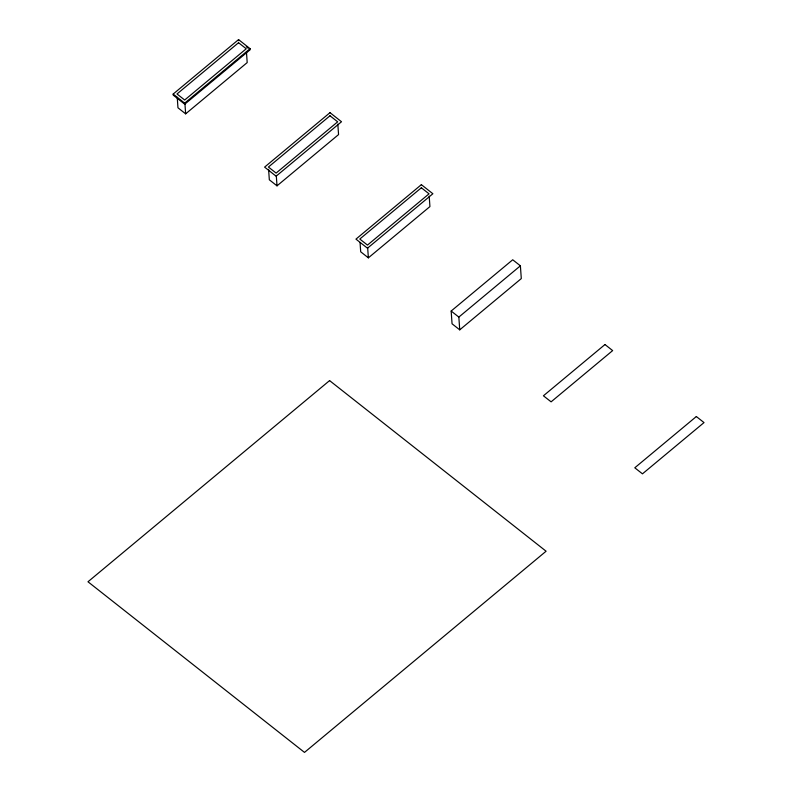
<?xml version="1.0" encoding="UTF-8"?>
<svg xmlns="http://www.w3.org/2000/svg" width="792" height="792" viewBox="0 0 792 792"><rect width="100%" height="100%" fill="white"/><g stroke="black" fill="none" stroke-linecap="round" stroke-linejoin="round"><path stroke-width="1.19" d="M173.161 94.06L238.56 39.6L250.074 48.678L250.153 49.738L184.744 104.198L173.23 95.119L173.161 94.06L184.675 103.138L184.744 104.198M184.675 103.138L250.074 48.678M177.24 97.357L177.962 107.791L185.645 113.84L247.193 62.588L246.47 52.143M268.597 169.349L269.329 179.794L277.012 185.843L338.56 134.581L337.828 124.146M360.043 242.51L360.697 251.797L368.369 257.845L429.927 206.583L429.195 196.149M451.163 311.038L512.721 259.776L520.394 265.825L521.294 278.586L459.736 329.838L452.054 323.789L451.163 311.038L458.845 317.087L459.736 329.838M458.845 317.087L520.394 265.825M246.312 46.718L248.233 48.223M367.637 247.401L368.369 257.845M276.279 175.408L277.012 185.843M238.56 39.6L238.63 40.659M184.912 103.406L185.645 113.84M238.55 42.718L177.002 93.971L184.675 100.02L246.233 48.767L238.55 42.718M329.997 112.662L264.597 167.122L276.111 176.2L341.51 121.74L329.997 112.662M329.997 115.781L268.438 167.033L276.111 173.082L337.669 121.829L329.997 115.781M421.364 184.665L355.954 239.125L367.478 248.203L432.877 193.743L421.364 184.665M421.354 187.773L359.806 239.035L367.478 245.084L429.036 193.832L421.354 187.773M329.581 380.596L87.981 581.774L304.494 752.4L546.094 551.212L329.581 380.596M604.979 344.54L543.421 395.792L551.103 401.841L612.652 350.589L604.979 344.54M696.336 416.533L634.788 467.795L642.461 473.844L704.019 422.582L696.336 416.533"/></g></svg>
